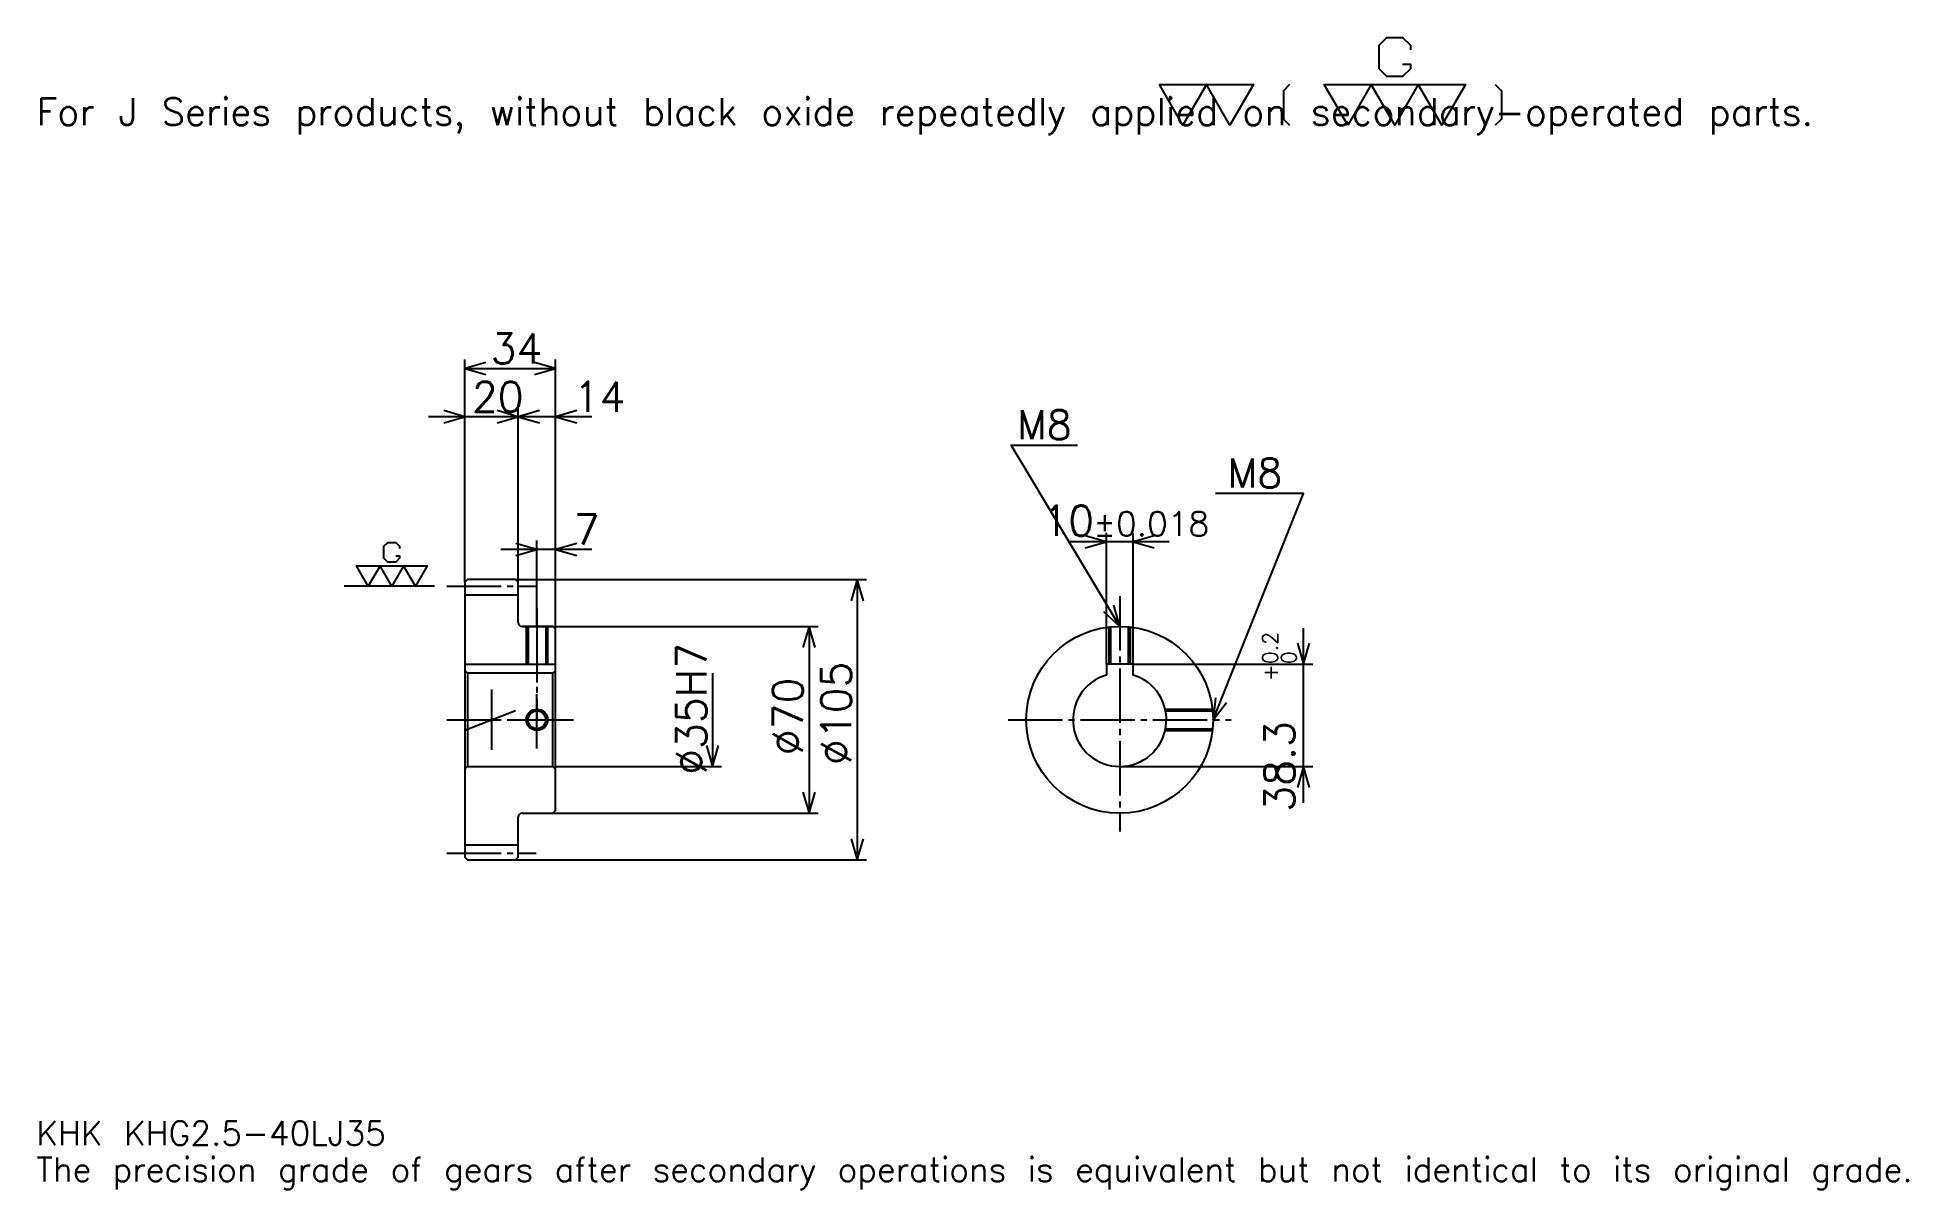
# Model space of a CAD drawing. Extents: x 23 to 724, y 8 to 440.
import ezdxf

# ---------------------------------------------------------------- set-up
doc = ezdxf.new("R2010")
doc.units = 0
doc.linetypes.add('DASHDOT', pattern=[27.130436, 20.347826, -2.26087, 2.26087, -2.26087])
doc.layers.get('0').update_dxf_attribs({"linetype": 'CONTINUOUS'})
doc.layers.add('DASHDOT', color=6, linetype='DASHDOT')
doc.styles.add('KANJI', font='TXT', dxfattribs={"bigfont": 'BIGFONT'})

msp = doc.modelspace()

# ---------------------------------------------------------------- linework, layer by layer
at = {"color": 5}
for p, q in [((183.130447, 236.760864), (183.130447, 319.282593)), ((183.130447, 315.891296), (217.130447, 315.891296)), ((217.130447, 236.760864), (217.130447, 319.282593)), ((216.695663, 297.804352), (169.565231, 297.804352)), ((230.695663, 297.804352), (189.565231, 297.804352)), ((203.130447, 236.760864), (203.130447, 301.195648)), ((423.478271, 205.060867), (423.478271, 254.304352)), ((433.478271, 205.060867), (433.478271, 254.304352)), ((230.695663, 248.065216), (196.565231, 248.065216)), ((210.130447, 236.760864), (210.130447, 251.456512)), ((447.043518, 250.91304), (409.913055, 250.91304)), ((183.130447, 235.760864), (183.130447, 236.760864)), ((202.130447, 236.760864), (217.130447, 236.760864)), ((203.130447, 235.760864), (203.130447, 236.760864)), ((210.130447, 219.260864), (210.130447, 236.760864)), ((210.130447, 219.260864), (210.130447, 236.760864)), ((217.130447, 236.760864), (333.565247, 236.760864)), ((217.130447, 218.260864), (217.130447, 236.760864)), ((330.17395, 236.760864), (330.17395, 131.760864)), ((204.630447, 219.260864), (217.130447, 219.260864)), ((217.130447, 219.260864), (315.478271, 219.260864)), ((312.086975, 219.260864), (312.086975, 149.260864)), ((497.391296, 153.195648), (497.391296, 218.626083)), ((433.478271, 205.060867), (500.782593, 205.060867)), ((275.913055, 201.760864), (275.913055, 166.760864)), ((217.130447, 166.760864), (279.304352, 166.760864)), ((428.478271, 166.760864), (500.782593, 166.760864)), ((204.630447, 149.260864), (217.130447, 149.260864)), ((217.130447, 149.260864), (315.478271, 149.260864)), ((202.130447, 131.760864), (217.130447, 131.760864)), ((217.130447, 131.760864), (333.565247, 131.760864))]:
    msp.add_line(p, q, dxfattribs=at)
at = {"color": 7}
for p, q in [((171.826096, 234.260864), (137.913055, 234.260864)), ((193.130447, 195.565216), (193.130447, 172.956512))]:
    msp.add_line(p, q, dxfattribs=at)
at = {"color": 4}
for p, q in [((183.130447, 231.135864), (203.130447, 231.135864)), ((183.130447, 205.060867), (217.130447, 205.060867)), ((184.130447, 201.760864), (184.130447, 166.760864)), ((216.130447, 201.760864), (217.130447, 202.760864)), ((216.130447, 166.760864), (217.130447, 165.760864)), ((183.130447, 137.385864), (203.130447, 137.385864))]:
    msp.add_line(p, q, dxfattribs=at)
at = {"color": 7}
for points in [[(534.469604, 429.881714), (537.408691, 429.881714), (537.408691, 428.118256), (534.469604, 425.179138), (528.591309, 425.179138), (525.652161, 428.118256), (525.652161, 436.935638), (528.591309, 439.874786), (534.469604, 439.874786), (537.408691, 436.935638), (537.408691, 435.17218)], [(452.17392, 406.956512), (443.356537, 422.23999), (478.626099, 422.23999), (469.808716, 406.956512), (460.991302, 422.23999), (452.17392, 406.956512)], [(492.146088, 422.23999), (489.7948, 419.888672), (489.7948, 409.307831), (492.146088, 406.956512)], [(513.89563, 406.956512), (505.078278, 422.23999), (557.982605, 422.23999), (549.165222, 406.956512), (540.347839, 422.23999), (531.530457, 406.956512), (522.713074, 422.23999), (513.89563, 406.956512)], [(569.151306, 422.23999), (571.502625, 419.888672), (571.502625, 409.307831), (569.151306, 406.956512)], [(157.2435, 245.72348), (158.713058, 245.72348), (158.713058, 244.841736), (157.2435, 243.372162), (154.304367, 243.372162), (152.834793, 244.841736), (152.834793, 249.250427), (154.304367, 250.720001), (157.2435, 250.720001), (158.713058, 249.250427), (158.713058, 248.368683)], [(146.956543, 234.260864), (142.547836, 241.902603), (169.000015, 241.902603), (164.591324, 234.260864), (160.182617, 241.902603), (155.773926, 234.260864), (151.365234, 241.902603), (146.956543, 234.260864)]]:
    msp.add_lwpolyline(points, dxfattribs=at)
at = {"color": 5}
for points in [[(191.043488, 318.152161), (183.130447, 315.891296), (191.043488, 313.630432)], [(209.217407, 313.630432), (217.130447, 315.891296), (209.217407, 318.152161)], [(175.217407, 295.543457), (183.130447, 297.804352), (175.217407, 300.065216)], [(195.217407, 295.543457), (203.130447, 297.804352), (195.217407, 300.065216)], [(211.043488, 300.065216), (203.130447, 297.804352), (211.043488, 295.543457)], [(225.043488, 300.065216), (217.130447, 297.804352), (225.043488, 295.543457)], [(428.478271, 219.260864), (387.782623, 287.086945), (412.652191, 287.086945)], [(463.478271, 184.260864), (497.391296, 269), (464.382629, 269)], [(415.565247, 248.652161), (423.478271, 250.91304), (415.565247, 253.17392)], [(441.391296, 253.17392), (433.478271, 250.91304), (441.391296, 248.652161)], [(202.217407, 245.804352), (210.130447, 248.065216), (202.217407, 250.32608)], [(225.043488, 250.32608), (217.130447, 248.065216), (225.043488, 245.804352)], [(332.434814, 228.847824), (330.17395, 236.760864), (327.913086, 228.847824)], [(422.468384, 224.883026), (428.478271, 219.260864), (426.345703, 227.209442)], [(314.347839, 211.347824), (312.086975, 219.260864), (309.82608, 211.347824)], [(495.130432, 212.973907), (497.391296, 205.060867), (499.652161, 212.973907)], [(464.319397, 192.447464), (463.478271, 184.260864), (468.517456, 190.76738)], [(273.652191, 174.673904), (275.913055, 166.760864), (278.17392, 174.673904)], [(499.652161, 158.847824), (497.391296, 166.760864), (495.130432, 158.847824)], [(309.82608, 157.173904), (312.086975, 149.260864), (314.347839, 157.173904)], [(327.913086, 139.673904), (330.17395, 131.760864), (332.434814, 139.673904)]]:
    msp.add_lwpolyline(points, dxfattribs=at)
at = {"color": 4}
for points in [[(203.130447, 220.760864), (203.130447, 235.760864), (202.130447, 236.760864), (184.130447, 236.760864), (183.130447, 235.760864), (183.130447, 165.760864)], [(204.630447, 149.260864), (216.130447, 149.260864), (217.130447, 150.260864), (217.130447, 218.260864), (216.130447, 219.260864), (204.630447, 219.260864)], [(206.130447, 219.260864), (206.130447, 205.060867)], [(206.80545, 219.260864), (206.80545, 205.060867)], [(213.455444, 219.260864), (213.455444, 205.060867)], [(214.130447, 219.260864), (214.130447, 205.060867)], [(424.478271, 205.060867), (424.478271, 219.03154)], [(425.153259, 205.060867), (425.153259, 219.10257)], [(431.803284, 205.060867), (431.803284, 219.10257)], [(432.478271, 205.060867), (432.478271, 219.03154)], [(433.478271, 201.031372), (433.478271, 205.060867), (423.478271, 205.060867), (423.478271, 201.031372)], [(183.130447, 165.760864), (184.130447, 166.760864), (216.130447, 166.760864), (216.130447, 201.760864), (184.130447, 201.760864), (183.130447, 202.760864)], [(445.515015, 188.260864), (463.248962, 188.260864)], [(445.659485, 187.585861), (463.319946, 187.585861)], [(445.515015, 180.260864), (463.248962, 180.260864)], [(445.659485, 180.935867), (463.319946, 180.935867)], [(183.130447, 165.760864), (183.130447, 132.760864), (184.130447, 131.760864), (202.130447, 131.760864), (203.130447, 132.760864), (203.130447, 147.760864)]]:
    msp.add_lwpolyline(points, dxfattribs=at)
for centre, radius in [((428.478271, 184.260864), 35), ((210.130447, 184.260864), 3.325)]:
    msp.add_circle(centre, radius, dxfattribs=at)
at = {"color": 7}
msp.add_circle((210.130447, 184.260864), 4, dxfattribs=at)
at = {"color": 4}
for centre, radius, start, end in [((204.630447, 220.760864), 1.5, 180, 270), ((428.478271, 184.260864), 17.5, 106.601549926, 73.398450074), ((204.630447, 147.760864), 1.5, 90, 180)]:
    msp.add_arc(centre, radius, start, end, dxfattribs=at)
at = {"layer": 'DASHDOT', "color": 7}
for p, q in [((176.347839, 234.260864), (209.913055, 234.260864)), ((428.478271, 230.565216), (428.478271, 142.478256)), ((210.130447, 219.260864), (210.130447, 184.260864)), ((176.347839, 184.260864), (223.913055, 184.260864)), ((183.130447, 180.321762), (203.130447, 188.199966)), ((386.695679, 184.260864), (470.260864, 184.260864)), ((176.347839, 134.260864), (209.913055, 134.260864))]:
    msp.add_line(p, q, dxfattribs=at)
for points in [[(210.130447, 226.043472), (210.130447, 198.278259)], [(210.130447, 173.478256), (210.130447, 195.043472)], [(199.347839, 184.260864), (220.913055, 184.260864)]]:
    msp.add_lwpolyline(points, dxfattribs=at)

# ---------------------------------------------------------------- texts
at = {"color": 7, "style": 'KANJI'}
for s, height, p in [('For J Series products, without black oxide repeatedly applied on secondary-operated parts.', 10.173913, (22.608696, 406.956512)), ('34', 11.304348, (192.782623, 317.700012)), ('20', 11.304348, (185.782623, 299.613037)), ('14', 11.304348, (223.913055, 299.613037)), ('M8', 10.852174, (390.043488, 289.347839)), ('M8', 10.852174, (468.904358, 271.260864)), ('7', 11.304348, (223.913055, 249.873901)), ('10', 11.304348, (399.491699, 253.17392)), ('%%p0.018', 9.043478, (418.594666, 253.17392)), ('KHK KHG2.5-40LJ35', 9.043478, (22.608696, 24.869566)), ('The precision grade of gears after secondary operations is equivalent but not identical to its original grade.', 9.043478, (22.608696, 11.304348))]:
    msp.add_text(s, height=height, dxfattribs=at).set_placement(p)
for s, height, p in [('%%c35H7', 11.304348, (273.652191, 163.630432)), ('0.2', 5.652174, (487.669556, 205.108246)), ('%%c105', 11.304348, (327.913086, 167.304352)), ('+', 5.652174, (487.669556, 198.777802)), ('0', 5.652174, (494.678284, 205.108246)), ('%%c70', 11.304348, (309.82608, 170.978256)), ('38.3', 11.304348, (494, 149.848114))]:
    msp.add_text(s, height=height, rotation=90, dxfattribs=at).set_placement(p)

doc.saveas('drawing.dxf')
